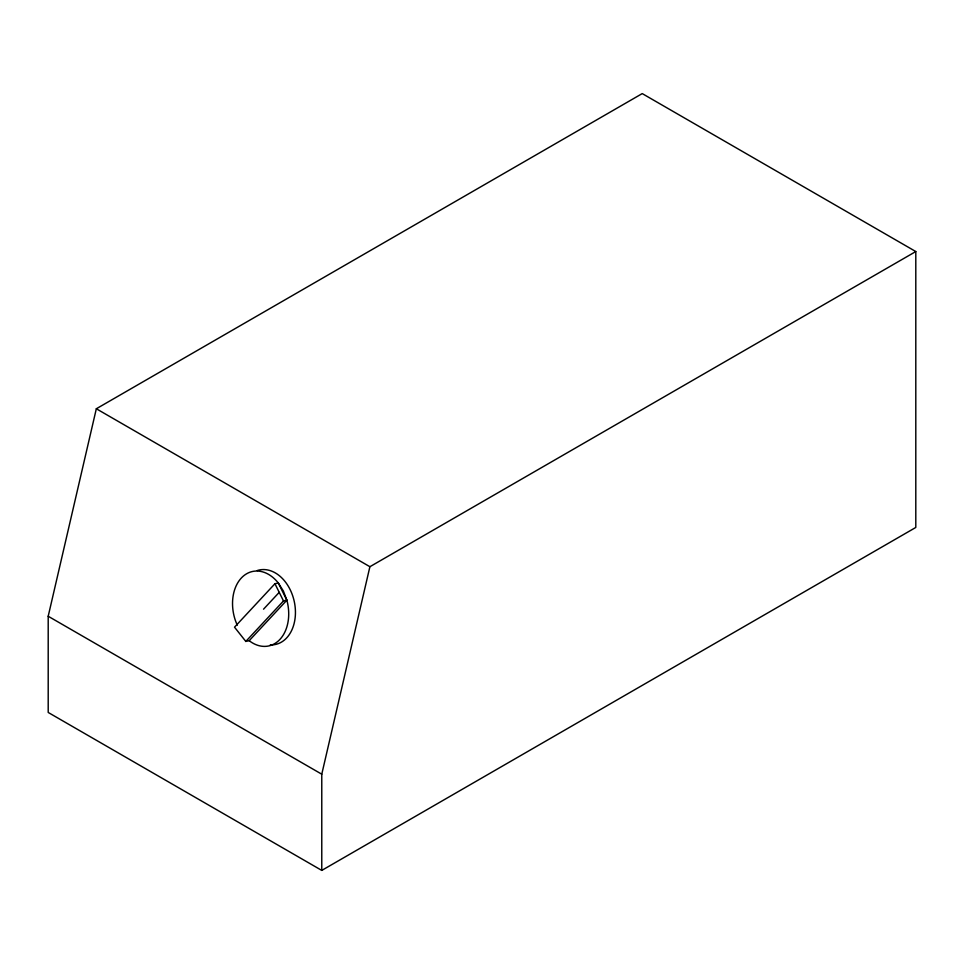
<?xml version="1.0" encoding="UTF-8"?>
<svg xmlns="http://www.w3.org/2000/svg" width="964" height="964" viewBox="0 0 964 964"><rect width="100%" height="100%" fill="white"/><g stroke="black" fill="none" stroke-linecap="round" stroke-linejoin="round"><path stroke-width="1.45" d="M48.2 616.261L96.328 408.76L642.229 93.592L915.8 251.544L915.8 527.453L321.771 870.408L48.2 712.456L48.2 616.261L321.771 774.2L321.771 870.408M321.771 774.2L369.899 566.712L915.8 251.544M249.182 640.686L286.85 600.198L278.307 582.991L274.945 583.738L234.517 627.178L245.82 641.434L249.182 640.686A38.102 27.51 77.6 0 0 279.958 639.373A38.102 27.51 77.6 0 0 286.85 600.198L283.356 590.992L278.307 582.991A38.102 27.51 77.6 0 0 241.675 577.653A38.102 27.51 77.6 0 0 237.289 625.19M263.534 609.188L279.223 592.342M245.82 641.434L283.488 600.946L286.85 600.198M96.328 408.76L369.899 566.712M274.945 583.738L283.488 600.946M257.292 570.531A38.102 27.51 77.6 0 1 294.671 603.585A38.102 27.51 77.6 0 1 270.282 644.892"/></g></svg>
